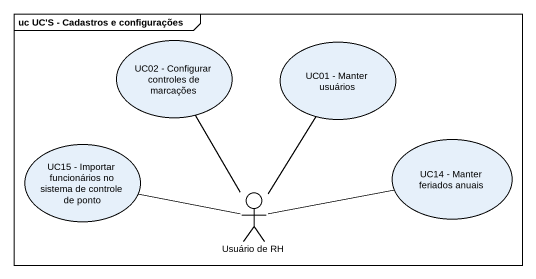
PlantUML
@startuml
mainframe uc UC'S - Cadastros e configurações
usecase "UC02 - Configurar controles de marcações" as UC02_Configurar_controles
usecase "UC01 - Manter usuários" as UC01_Manter_usuários
usecase "UC15 - Importar funcionários no sistema de controle de ponto" as UC15_Importar_funcionários
usecase "UC14 - Manter feriados anuais" as UC14_Manter_feriados_anuais
actor "Usuário de RH" as Usuário_de_RH
Usuário_de_RH -up- UC02_Configurar_controles
Usuário_de_RH -up- UC01_Manter_usuários
Usuário_de_RH -left- UC15_Importar_funcionários
Usuário_de_RH -right- UC14_Manter_feriados_anuais
@enduml
